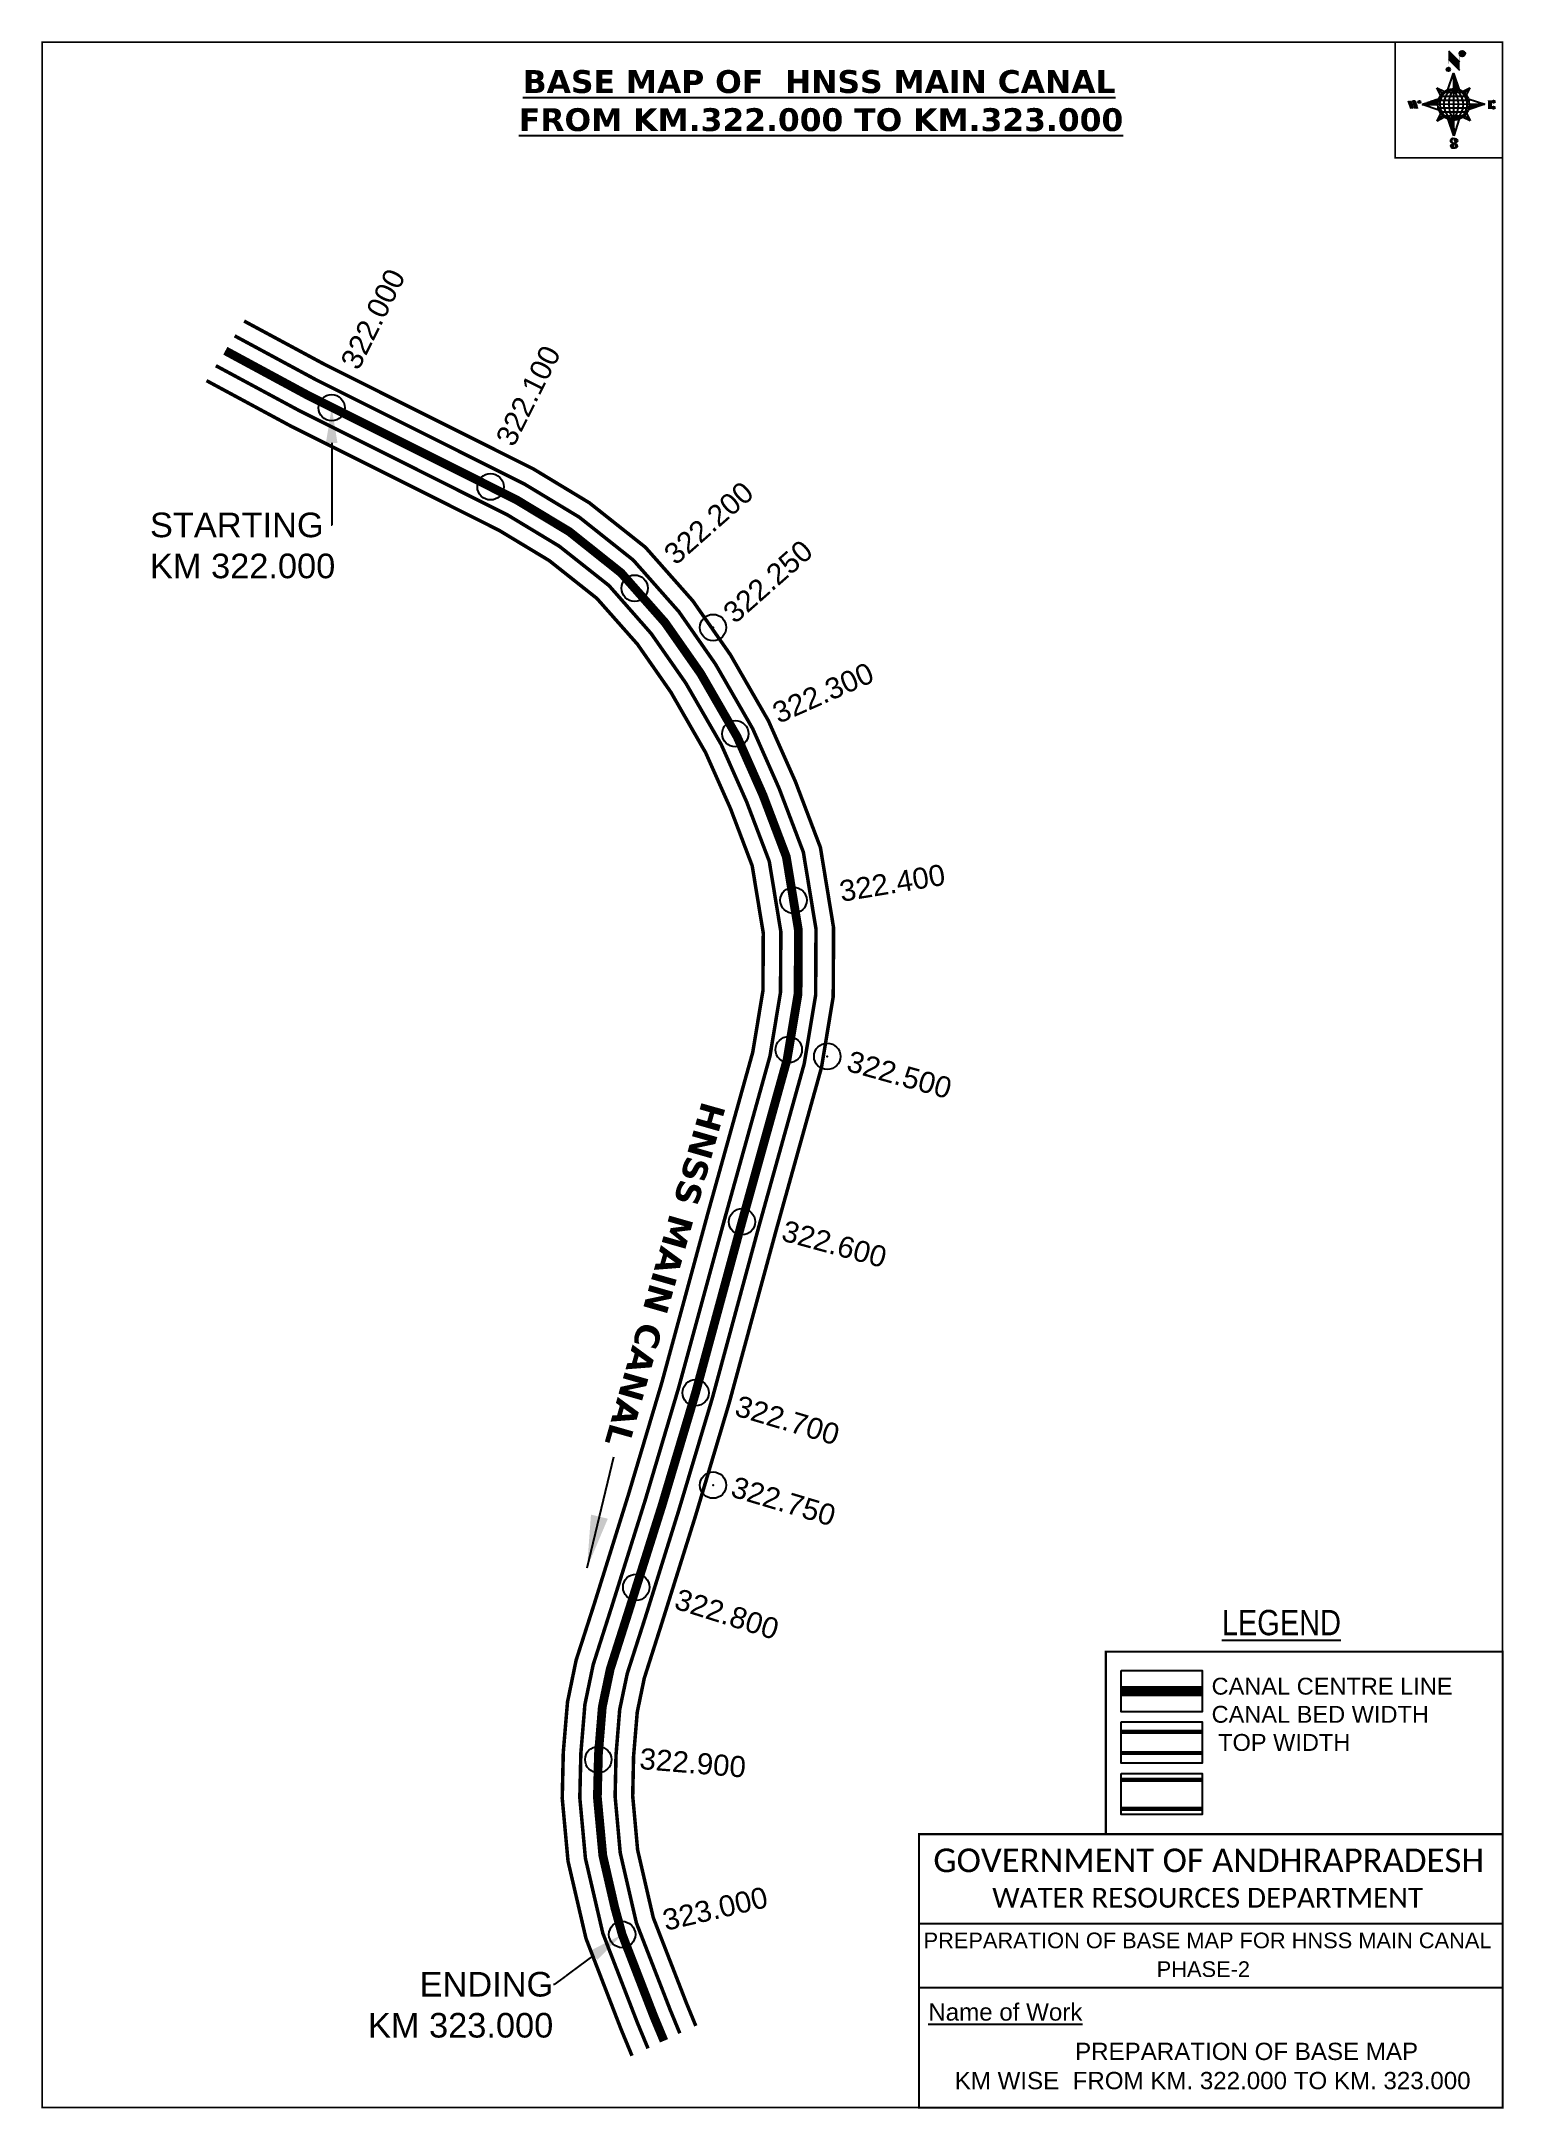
# Model space of a CAD drawing. Header units: inches. Extents: x 790391 to 791223, y 1570160 to 1571337.
import ezdxf
from ezdxf import colors
from ezdxf.entities.mleader import LeaderData, LeaderLine
from ezdxf.enums import TextEntityAlignment as Align
from ezdxf.math import Vec2, Vec3

# ---------------------------------------------------------------- set-up
doc = ezdxf.new("R2010")
doc.units = ezdxf.units.IN
doc.header["$LTSCALE"] = 15
doc.header["$MEASUREMENT"] = 0
doc.header["$PDMODE"] = 32
doc.header["$PDSIZE"] = 15
doc.linetypes.add('HIDDEN2', pattern=[0.1875, 0.125, -0.0625])
for name, color, linetype in [('AQUADUCT', 1, 'Continuous'), ('bord', 1, 'Continuous'), ('CANAL1', 7, 'Continuous'), ('CSMark', 72, 'Continuous'), ('DCBMS', 232, 'Continuous'), ('PAGE', 7, 'Continuous'), ('TEXT', 6, 'Continuous')]:
    doc.layers.add(name, color=color, linetype=linetype)
doc.styles.add('ARIALN', font='ARIALN.TTF')
doc.styles.get("Standard").update_dxf_attribs({"font": 'arial.ttf'})
doc.dimstyles.get("Standard").update_dxf_attribs({"dimtxt": 20, "dimasz": 0.18, "dimexe": 0.18, "dimexo": 0.0625, "dimgap": 0.09, "dimtad": 0, "dimtih": 1, "dimtoh": 1, "dimdec": 4, "dimzin": 0, "dimdsep": 46, "dimtxsty": 'Standard', "dimcen": 0.09, "dimadec": 0, "dimazin": 0, "dimtfac": 1, "dimtdec": 4, "dimtofl": 0, "dimtmove": 0, "dimatfit": 3, "dimfxl": 1, "dimtolj": 1, "dimtzin": 0, "dimarcsym": 0})
pattern_1 = [(267.297113149, (-8720374.938, 50637915.138), (10.5367255337, -0.497431438), [])]
pattern_2 = [(357.297113149, (-8720374.938, 50637915.138), (0.497431438, 10.5367255337), [])]

# ---------------------------------------------------------------- blocks, each defined once
blk = doc.blocks.new('*X26')
at = {"color": 0, "linetype": 'Continuous'}
for p, q in [((6321.6, 240.5), (6322.3, 241.2)), ((6321.6, 240.3), (6322.3, 241)), ((6321.6, 240.1), (6322.3, 240.8)), ((6321.6, 239.9), (6322.4, 240.7)), ((6321.6, 239.8), (6322.4, 240.6)), ((6321.6, 239.6), (6322.5, 240.5)), ((6321.6, 239.4), (6322.5, 240.3)), ((6321.6, 239.2), (6322.6, 240.2)), ((6321.7, 239.1), (6322.6, 240.1)), ((6321.8, 240.8), (6322.4, 241.4)), ((6321.8, 239), (6322.7, 240)), ((6321.8, 239), (6322.8, 239.9)), ((6321.9, 238.9), (6322.9, 239.8)), ((6322, 238.8), (6323, 239.7)), ((6322.1, 241.3), (6322.4, 241.6)), ((6322.1, 238.7), (6323.1, 239.6)), ((6322.2, 238.6), (6323.1, 239.6)), ((6322.3, 238.5), (6323.2, 239.5)), ((6322.4, 238.5), (6323.3, 239.4)), ((6322.5, 238.4), (6323.4, 239.3)), ((6322.7, 238.4), (6323.6, 239.3)), ((6322.8, 238.3), (6323.7, 239.2)), ((6322.9, 238.3), (6323.8, 239.1)), ((6323.1, 238.2), (6323.9, 239.1)), ((6323.2, 238.2), (6324, 239)), ((6323.3, 238.2), (6324.2, 239)), ((6323.5, 238.1), (6324.3, 238.9)), ((6323.7, 238.1), (6324.4, 238.9)), ((6323.8, 238.1), (6324.6, 238.8)), ((6324.1, 238.2), (6324.7, 238.8)), ((6324.3, 238.3), (6324.9, 238.8)), ((6324.6, 238.3), (6325.1, 238.8)), ((6324.8, 238.4), (6325.2, 238.8)), ((6325.1, 238.5), (6325.4, 238.8)), ((6325.4, 238.6), (6325.6, 238.8))]:
    blk.add_line(p, q, dxfattribs=at)
blk = doc.blocks.new('*X25')
at = {"color": 0, "linetype": 'Continuous'}
for p, q in [((6324.4, 240.3), (6324.5, 240.4)), ((6324.6, 240.3), (6324.8, 240.5)), ((6324.7, 240.2), (6325, 240.5)), ((6324.8, 240.2), (6325.2, 240.6)), ((6325, 240.1), (6325.5, 240.6)), ((6325.1, 240.1), (6325.6, 240.6)), ((6325.2, 240), (6325.8, 240.6)), ((6325.3, 240), (6326, 240.6)), ((6325.4, 239.9), (6326.1, 240.6)), ((6325.5, 239.8), (6326.2, 240.5)), ((6325.6, 239.8), (6326.3, 240.5)), ((6325.7, 239.7), (6326.5, 240.4)), ((6325.9, 239.6), (6326.6, 240.3)), ((6326, 239.5), (6326.7, 240.3)), ((6326, 239.4), (6326.8, 240.2)), ((6326.1, 239.3), (6327, 240.2)), ((6326.2, 239.3), (6327.1, 240.1)), ((6326.3, 239.2), (6327.1, 240)), ((6326.4, 239.1), (6327.2, 239.9)), ((6326.5, 239), (6327.3, 239.8)), ((6326.5, 238.9), (6327.4, 239.7)), ((6326.6, 238.8), (6327.5, 239.6)), ((6326.7, 238.7), (6327.5, 239.5)), ((6326.8, 238.6), (6327.6, 239.4)), ((6326.8, 238.5), (6327.7, 239.3)), ((6326.8, 236.5), (6327.4, 237)), ((6326.9, 238.3), (6327.8, 239.2)), ((6326.9, 238.2), (6327.9, 239.1)), ((6326.9, 236.8), (6327.6, 237.4)), ((6327, 238.1), (6327.8, 239)), ((6327, 237.9), (6327.8, 238.8)), ((6327, 237.8), (6327.8, 238.6)), ((6327, 237.6), (6327.8, 238.4)), ((6327, 237.4), (6327.8, 238.2)), ((6327, 237.3), (6327.8, 238)), ((6327, 237.1), (6327.8, 237.9))]:
    blk.add_line(p, q, dxfattribs=at)
blk = doc.blocks.new('H')
at = {"layer": 'bord', "extrusion": (0.000427885, 0.004792, 0.999988)}
h = blk.add_hatch(dxfattribs=at)
h.set_pattern_fill('LINE', color=8, scale=84.387686, angle=-2.7029, style=0)
h.set_pattern_definition(pattern_2)
h.paths.add_polyline_path([(-492, 786, -0.090992), (-448, 775), (-486, 912)])
h = blk.add_hatch(dxfattribs=at)
h.set_pattern_fill('LINE', color=8, scale=84.387686, angle=-92.7029, style=0)
h.set_pattern_definition(pattern_1)
h.paths.add_polyline_path([(-625, 665, -0.090992), (-615, 710), (-751, 671)])
h = blk.add_hatch(dxfattribs=at)
h.set_pattern_fill('LINE', color=8, scale=84.387686, angle=-2.7029, style=0)
h.set_pattern_definition(pattern_2)
h.paths.add_polyline_path([(-504, 533, -0.090992), (-549, 543), (-510, 406)])
h = blk.add_hatch(dxfattribs=at)
h.set_pattern_fill('LINE', color=8, scale=84.387686, angle=-92.7029, style=0)
h.set_pattern_definition(pattern_1)
h.paths.add_polyline_path([(-246, 647), (-372, 653, -0.090992), (-382, 609)])
for p, q in [((-519, 1020, -1217), (-435, 927, -1216)), ((-516, 1087, -1217), (-432, 994, -1217)), ((-538, 774, -1216), (-487, 906, -1216)), ((-487, 906, -1216), (-493, 780, -1216)), ((-487, 906, -1216), (-448, 769, -1216)), ((-865, 701, -1215), (-847, 638, -1215)), ((-847, 700, -1215), (-829, 637, -1215)), ((-829, 699, -1215), (-811, 636, -1215)), ((-829, 699, -1215), (-811, 698, -1215)), ((-811, 698, -1215), (-794, 635, -1215)), ((-752, 665, -1215), (-615, 704, -1215)), ((-627, 794, -1216), (-567, 760, -1216)), ((-627, 794, -1216), (-584, 747, -1215)), ((-599, 731, -1215), (-627, 794, -1216)), ((-421, 753, -1216), (-359, 781, -1216)), ((-359, 781, -1216), (-405, 739, -1216)), ((-359, 781, -1216), (-392, 721, -1215)), ((-379, 693, -1215), (-246, 641, -1215)), ((-213, 669, -1215), (-217, 601, -1215)), ((-752, 665, -1215), (-625, 659, -1215)), ((-619, 614, -1215), (-752, 665, -1215)), ((-639, 526, -1214), (-606, 585, -1215)), ((-639, 526, -1214), (-593, 568, -1215)), ((-577, 553, -1215), (-639, 526, -1214)), ((-511, 400, -1214), (-549, 537, -1214)), ((-460, 533, -1215), (-511, 400, -1214)), ((-505, 527, -1214), (-511, 400, -1214)), ((-371, 513, -1214), (-431, 546, -1215)), ((-371, 513, -1214), (-414, 560, -1215)), ((-399, 576, -1215), (-371, 513, -1214)), ((-246, 641, -1215), (-383, 603, -1215)), ((-373, 647, -1215), (-246, 641, -1215)), ((-197, 600, -1215), (-194, 668, -1215))]:
    blk.add_line(p, q, dxfattribs=at)
at = {"layer": 'bord', "color": 8, "linetype": 'ByBlock', "extrusion": (0.000427885, 0.004792, 0.999988)}
for p, q in [((-375, 679, -1215), (-620, 691, -1215)), ((-386, 711, -1215), (-605, 722, -1215)), ((-411, 744, -1216), (-578, 752, -1216)), ((-493, 780, -1216), (-505, 527, -1214)), ((-373, 647, -1215), (-625, 659, -1215)), ((-378, 616, -1215), (-623, 628, -1215)), ((-392, 585, -1215), (-611, 595, -1215)), ((-420, 555, -1215), (-587, 562, -1215))]:
    blk.add_line(p, q, dxfattribs=at)
at = {"layer": 'bord', "extrusion": (0.000427885, 0.004792, 0.999988), "elevation": -1212}
for points, const_width in [([(-522, 960), (-516, 1093)], 1.61), ([(-434, 933), (-428, 1066)], 1.61), ([(-870, 707), (-846, 706)], 0.642), ([(-829, 643), (-821, 678)], 0.642), ([(-793, 641), (-782, 694)], 0.642), ([(-223, 676), (-174, 673)], 0.706), ([(-829, 643), (-855, 644)], 0.642), ([(-811, 642), (-784, 641)], 0.642), ([(-177, 605), (-226, 607)], 0.706), ([(-195, 645), (-185, 644)], 0.706)]:
    blk.add_lwpolyline(points, dxfattribs=dict(at, const_width=const_width))
for points, const_width in [([(-414, 1073, 1), (-398, 1058, 1)], 22.3), ([(-530, 950, 1), (-520, 939, 1)], 14.8), ([(-776, 697, 1), (-769, 690, 1)], 8.9), ([(-180, 618, 1), (-173, 611, 1)], 9.79), ([(-178, 667, 1), (-171, 660, 1)], 9.79), ([(-490, 362, 1), (-498, 369, 1)], 11.1), ([(-525, 322, 1), (-533, 329, 1)], 11.1)]:
    blk.add_lwpolyline(points, format="xyb", close=True, dxfattribs=dict(at, const_width=const_width))
for points in [[(-537, 317), (-531, 310), (-520, 307), (-505, 307), (-494, 310), (-486, 318), (-487, 326), (-491, 333), (-494, 336), (-503, 341), (-522, 347), (-530, 352), (-534, 355), (-537, 363), (-537, 373), (-530, 381), (-520, 384), (-504, 384), (-493, 380), (-487, 373)], [(-522, 348), (-526, 354), (-528, 361), (-528, 371), (-526, 375), (-521, 381), (-515, 384)], [(-505, 307), (-499, 312), (-497, 319), (-497, 327), (-501, 335), (-509, 343)]]:
    blk.add_lwpolyline(points, dxfattribs=at)
at = {"layer": 'bord', "extrusion": (0.000427885, 0.004792, 0.999988)}
for centre, radius in [((-406, 1065, -1212), 22.3), ((-525, 944, -1212), 14.8), ((-773, 694, -1212), 8.9), ((-498, 659, -1212), 127), ((-177, 615, -1212), 9.79), ((-174, 663, -1212), 9.79), ((-494, 365, -1212), 11.1), ((-529, 325, -1212), 11.1)]:
    blk.add_circle(centre, radius, dxfattribs=at)
at = {"layer": 'bord', "color": 8, "linetype": 'ByBlock', "extrusion": (0.000427885, 0.004792, 0.999988)}
for centre, radius, start, end in [((-482, 658, -1212), 128, 94.9254, 259.6691), ((-437, 656, -1212), 141, 113.2864, 241.308), ((-316, 651, -1212), 222, 142.5892, 212.0053), ((-560, 662, -1212), 141, 293.2864, 61.308), ((-681, 668, -1212), 222, 322.5892, 32.0053), ((-515, 660, -1212), 128, 274.9254, 79.6691)]:
    blk.add_arc(centre, radius, start, end, dxfattribs=at)
at = {"layer": 'bord', "extrusion": (0.000427885, 0.004792, 0.999988)}
for points in [[(-516, 1093, -1212), (-431, 1000, -1212), (-519, 1026, -1212), (-434, 933, -1212)], [(-864, 707, -1212), (-846, 706, -1212), (-846, 644, -1212), (-829, 643, -1212)], [(-829, 705, -1212), (-811, 704, -1212), (-811, 642, -1212), (-793, 641, -1212)], [(-193, 674, -1212), (-197, 606, -1212), (-213, 675, -1212), (-216, 607, -1212)]]:
    blk.add_solid(points, dxfattribs=at)
at = {"layer": 'bord', "extrusion": (0.000427885, 0.004792, 0.999988), "xscale": 7.977342409717546, "yscale": 7.977342408231451, "zscale": 7.977342408476333, "rotation": 138.0840426661453}
for name, p in [('*X25', (38301, -31929, -1212)), ('*X26', (38314, -31951, -1212))]:
    blk.add_blockref(name, p, dxfattribs=at)

msp = doc.modelspace()

# ---------------------------------------------------------------- linework, layer by layer
at = {"layer": 'CANAL1', "color": 200, "const_width": 2}
for points in [[(790506.2, 1571177.4), (790551.9, 1571152.8), (790613, 1571122.2), (790670.7, 1571093.3), (790702.6, 1571074), (790734.5, 1571048.7), (790761.5, 1571018.2), (790782.9, 1570987.5), (790804.5, 1570950), (790819.9, 1570915.3), (790834.1, 1570877.9), (790841.6, 1570832.2), (790841.4, 1570792.9), (790834.7, 1570752.6), (790808.8, 1570659.6), (790782.3, 1570562.1), (790763.1, 1570497.7), (790743.7, 1570435.9), (790733.9, 1570405.2), (790729.9, 1570385.9), (790727.8, 1570360.8), (790727.3, 1570338.1), (790730.1, 1570307.4), (790739, 1570268.9), (790757.9, 1570220.2), (790763.2, 1570207.3)], [(790484.8, 1571143.5), (790533.4, 1571117.3), (790595.1, 1571086.5), (790651.3, 1571058.3), (790679.8, 1571041.1), (790706.9, 1571019.6), (790730, 1570993.5), (790749.1, 1570966.1), (790768.8, 1570931.8), (790782.9, 1570900.1), (790795.3, 1570867.4), (790801.6, 1570829.1), (790801.4, 1570796.3), (790795.6, 1570761.3), (790770.2, 1570670.2), (790743.8, 1570573.1), (790724.8, 1570509.4), (790705.6, 1570448), (790695.1, 1570415.4), (790690.2, 1570391.6), (790687.8, 1570363), (790687.2, 1570336.8), (790690.5, 1570301), (790700.7, 1570257.1), (790720.7, 1570205.3), (790726.9, 1570190.3)]]:
    msp.add_lwpolyline(points, dxfattribs=at)
at = {"layer": 'CANAL1', "color": 1, "linetype": 'HIDDEN2', "ltscale": 8, "const_width": 5}
msp.add_lwpolyline([(790495.5, 1571160.5), (790542.7, 1571135), (790556.1, 1571128.3), (790604.1, 1571104.3), (790661, 1571075.8), (790691.2, 1571057.6), (790720.7, 1571034.1), (790745.7, 1571005.8), (790766, 1570976.8), (790786.7, 1570940.9), (790801.4, 1570907.7), (790814.7, 1570872.6), (790821.6, 1570830.7), (790821.4, 1570794.6), (790816.1, 1570762.8), (790815.1, 1570757), (790789.5, 1570664.9), (790763.1, 1570567.6), (790744, 1570503.5), (790724.6, 1570442), (790714.5, 1570410.3), (790710, 1570388.8), (790707.8, 1570361.9), (790707.2, 1570337.4), (790710.3, 1570304.2), (790717.1, 1570274.6), (790721.3, 1570259.3), (790739.3, 1570212.7), (790745.1, 1570198.8)], dxfattribs=at)
at = {"layer": 'CANAL1', "color": 5, "const_width": 2}
for points in [[(790500.8, 1571169), (790547.3, 1571143.9), (790608.5, 1571113.3), (790665.8, 1571084.6), (790696.9, 1571065.8), (790727.6, 1571041.4), (790753.6, 1571012), (790774.4, 1570982.2), (790795.6, 1570945.4), (790810.6, 1570911.5), (790824.4, 1570875.2), (790831.6, 1570831.4), (790831.4, 1570793.8), (790824.9, 1570754.8), (790799.1, 1570662.2), (790772.7, 1570564.8), (790753.5, 1570500.6), (790734.2, 1570438.9), (790724.2, 1570407.8), (790719.9, 1570387.3), (790717.8, 1570361.4), (790717.3, 1570337.8), (790720.2, 1570305.8), (790729.4, 1570265.9), (790748.6, 1570216.5), (790754.1, 1570203.1)], [(790490.1, 1571152), (790538, 1571126.2), (790599.6, 1571095.4), (790656.2, 1571067), (790685.5, 1571049.3), (790713.8, 1571026.9), (790737.8, 1570999.6), (790757.5, 1570971.4), (790777.7, 1570936.4), (790792.1, 1570903.9), (790805, 1570870), (790811.6, 1570829.9), (790811.4, 1570795.5), (790805.4, 1570759.1), (790779.9, 1570667.5), (790753.4, 1570570.3), (790734.4, 1570506.4), (790715.1, 1570445), (790704.8, 1570412.8), (790700.1, 1570390.2), (790697.8, 1570362.4), (790697.2, 1570337.1), (790700.4, 1570302.6), (790710.3, 1570260), (790730, 1570209), (790736, 1570194.5)]]:
    msp.add_lwpolyline(points, dxfattribs=at)
at = {"layer": 'CANAL1', "color": 1, "linetype": 'HIDDEN2', "ltscale": 100, "const_width": 6, "elevation": -0.4}
msp.add_lwpolyline([(791051.3, 1570397.8), (791005.3, 1570397.8)], dxfattribs=at)
at = {"layer": 'CANAL1', "color": 5, "const_width": 2.4, "elevation": -0.4}
for points in [[(791051.3, 1570374.6), (791005.3, 1570374.6)], [(791051.3, 1570362.6), (791005.3, 1570362.6)]]:
    msp.add_lwpolyline(points, dxfattribs=at)
at = {"layer": 'CANAL1', "color": 200, "const_width": 2.4, "elevation": -0.4}
for points in [[(791051.3, 1570347.3), (791005.3, 1570347.3)], [(791051.3, 1570330.8), (791005.3, 1570330.8)]]:
    msp.add_lwpolyline(points, dxfattribs=at)
at = {"layer": 'CSMark', "color": 3}
for p in [(790556, 1571128.1), (790646.4, 1571083.1), (790728.4, 1571025.4), (790773, 1571003), (790785.7, 1570942.6), (790818.8, 1570847.8), (790816.1, 1570762.8), (790838, 1570759), (790789.5, 1570664.9), (790763.1, 1570567.6), (790773, 1570515), (790729.3, 1570456.9), (790707.7, 1570358.8), (790721.3, 1570259.3)]:
    msp.add_point(p, dxfattribs=at)
at = {"layer": 'PAGE', "const_width": 1}
msp.add_lwpolyline([(791222.3, 1570160.8), (791222.3, 1571336.1), (790391.3, 1571336.1), (790391.3, 1570160.8), (791222.3, 1570160.8)], dxfattribs=at)
at = {"layer": 'PAGE'}
for points, const_width in [([(791222.3, 1571336.1), (791161.2, 1571336.1), (791161.2, 1571270.3), (791222.3, 1571270.3)], 1), ([(790996.5, 1570420.2), (791222.3, 1570420.2), (791222.3, 1570316.4), (790996.5, 1570316.4)], 1.2), ([(790890.2, 1570316.4), (791222.3, 1570316.4), (791222.3, 1570160.8), (790890.2, 1570160.8)], 1.2)]:
    msp.add_lwpolyline(points, close=True, dxfattribs=dict(at, const_width=const_width))
at = {"layer": 'PAGE', "elevation": -0.4}
for points in [[(791005.3, 1570409.6), (791051.3, 1570409.6), (791051.3, 1570386.1), (791005.3, 1570386.1)], [(791005.3, 1570380.3), (791051.3, 1570380.3), (791051.3, 1570356.8), (791005.3, 1570356.8)], [(791005.3, 1570351), (791051.3, 1570351), (791051.3, 1570327.5), (791005.3, 1570327.5)]]:
    msp.add_lwpolyline(points, close=True, dxfattribs=at)
at = {"layer": 'PAGE'}
for points in [[(790890.2, 1570265.5), (791222.3, 1570265.5)], [(790890.2, 1570229.1), (791222.3, 1570229.1)]]:
    msp.add_lwpolyline(points, dxfattribs=at)

# ---------------------------------------------------------------- block references
at = {"layer": 'AQUADUCT', "color": 1, "xscale": 0.0703495379661093, "yscale": 0.07034953800030053, "zscale": 0.07034953795990817, "rotation": 3.078330607406165}
msp.add_blockref('H', (791231.9, 1571256.7, 85.4), dxfattribs=at)

# ---------------------------------------------------------------- texts
at = {"layer": 'CANAL1', "insert": (790780.6, 1570731.1), "char_height": 14, "width": 205.129, "attachment_point": 1, "rotation": 254.0782}
msp.add_mtext('\\pi0.96322;{\\fVerdana|b1|i0|c0|p34;HNSS MAIN CANAL}', dxfattribs=at)
at = {"layer": 'CSMark', "color": 1}
for s, rotation, p in [('322.000', 63.4472, (790565.9, 1571151.5)), ('322.100', 63.366, (790654.2, 1571107.9)), ('322.200', 41.4591, (790747.8, 1571042.5)), ('322.250', 41.4591, (790781.5, 1571009.2)), ('322.300', 23.9046, (790807.9, 1570953.6)), ('322.400', 9.3685, (790845.1, 1570852.8)), ('322.500', 344.438, (790849.9, 1570756.7)), ('322.600', 344.7981, (790812.8, 1570660.2)), ('322.700', 343.4153, (790786.3, 1570560.6)), ('322.750', 343.4153, (790784.1, 1570514.5)), ('322.800', 342.5631, (790752, 1570450.7)), ('322.900', 355.2729, (790731.3, 1570359.5)), ('323.000', 13.0801, (790744.7, 1570267.2))]:
    msp.add_text(s, height=12, rotation=rotation, dxfattribs=at).set_placement(p, align=Align.MIDDLE_LEFT)
at = {"layer": 'PAGE', "extrusion": (0.000201441, 0.004807, 0.999988), "style": 'ARIALN'}
msp.add_text('%%ULEGEND', height=14.4, rotation=359.9999, dxfattribs=at).set_placement((791096.4, 1570417.9, 7708.2), align=Align.MIDDLE)
at = {"layer": 'PAGE', "extrusion": (0.000201441, 0.004807, 0.999988)}
for s, height, p in [('PREPARATION OF BASE MAP FOR HNSS MAIN CANAL', 8.878, (790892.8, 1570232.6, 7707.2)), ('%%UName of Work', 9.822, (790895.5, 1570191.4, 7705.9))]:
    msp.add_text(s, height=height, rotation=359.9999, dxfattribs=at).set_placement(p)
for s, height, p in [('PHASE-2', 8.88, (791052, 1570220.7, 7707.2)), ('PREPARATION OF BASE MAP', 9.822, (791076.6, 1570173.9, 7706)), ('KM WISE  FROM KM. 322.000 TO KM. 323.000', 9.822, (791057.3, 1570157.3, 7706))]:
    msp.add_text(s, height=height, rotation=359.9999, dxfattribs=at).set_placement(p, align=Align.MIDDLE_CENTER)
at = {"layer": 'PAGE', "extrusion": (0.000201441, 0.004807, 0.999988), "attachment_point": 1, "text_direction": (1, -1e-06, -0.000201)}
for s, insert, char_height, width in [('CANAL CENTRE LINE CANAL BED WIDTH {\\H2.3717x; }\\P TOP WIDTH{\\H1.9152x; }', (791056.7, 1570405.4, -0.4), 9.6, 168.926), ('\\pi3.5885;{\\fCalibri|b0|i0|c0|p34;\\H1.3333x;GOVERNMENT OF ANDHRAPRADESH\\P\\pi37.073;\\H0.83998x;WATER RESOURCES DEPARTMENT}', (790894.8, 1570308.2, -1.3), 10.059, 321.276)]:
    msp.add_mtext(s, dxfattribs=dict(at, insert=insert, char_height=char_height, width=width))
at = {"layer": 'TEXT', "color": 1, "insert": (790643, 1571320.2), "char_height": 13, "width": 379.826, "attachment_point": 1}
msp.add_mtext('\\pi21.755;{\\fVerdana|b1|i0|c0|p34;\\LBASE MAP OF  HNSS MAIN CANAL \\P\\pi19.564;FROM KM.322.000 TO KM.323.000}', dxfattribs=at)

# ---------------------------------------------------------------- leaders
at = {"layer": 'CANAL1'}
msp.add_leader([(790701.3, 1570467.9), (790716.6, 1570531.1)], dimstyle='Standard', override={"dimasz": 30, "dimgap": 0.09, "dimtad": 0}, dxfattribs=at)
at = {"layer": 'DCBMS', "color": 5}
ml = msp.add_multileader_mtext('Standard', dxfattribs=at)
ml.set_content('STARTING\\PKM 322.000', color=5)
ml.set_leader_properties()
ml.build(insert=Vec2(0, 0))
ml.multileader.update_dxf_attribs({"dogleg_length": 0.36, "arrow_head_size": 20})
ctx = ml.context
ctx.base_point, ctx.char_height, ctx.arrow_head_size, ctx.landing_gap_size, ctx.plane_origin = Vec3(790452.5, 1571061.3), 14, 20, 0.09, Vec3(790623.4, 1571134)
notes = []
notes.append((ctx, [(0, (1, 1, 0), (790556.1, 1571061.3), (-1, 0), 0.36, [(0, [(790556, 1571128.1)], 0, [])])]))
ctx.mtext.insert, ctx.mtext.flow_direction = Vec3(790452.6, 1571068.4), 5
for ctx, leaders in notes:
    for number, flags, end, landing, length, lines in leaders:
        leader = LeaderData()
        leader.index, (leader.has_last_leader_line, leader.has_dogleg_vector, leader.attachment_direction) = number, flags
        leader.last_leader_point, leader.dogleg_vector, leader.dogleg_length = Vec3(end), Vec3(landing), length
        for number, points, colour, breaks in lines:
            line = LeaderLine()
            line.index, line.vertices, line.color, line.breaks = number, Vec3.list(points), colors.encode_raw_color(colour), breaks
            leader.lines.append(line)
        ctx.leaders.append(leader)

# ---------------------------------------------------------------- next in the draw order: leaders
ml = msp.add_multileader_mtext('Standard', dxfattribs=at)
ml.set_content('ENDING \\PKM 323.000', color=5)
ml.set_leader_properties()
ml.build(insert=Vec2(0, 0))
ml.multileader.update_dxf_attribs({"dogleg_length": 0.36, "arrow_head_size": 20})
ctx = ml.context
ctx.base_point, ctx.char_height, ctx.arrow_head_size, ctx.landing_gap_size, ctx.plane_origin = Vec3(790578.9, 1570230.9), 14, 20, 0.09, Vec3(790722.6, 1570443.2)
ctx.text_align_type = 2
notes = []
notes.append((ctx, [(0, (1, 1, 0), (790682.6, 1570230.9), (-1, 0), 0.36, [(0, [(790721.3, 1570259.3)], 0, [])])]))
ctx.mtext.insert, ctx.mtext.width, ctx.mtext.alignment, ctx.mtext.flow_direction = Vec3(790682.1, 1570238), 109.049, 3, 5
ctx.mtext.has_bg_fill, ctx.mtext.bg_color, ctx.mtext.bg_scale_factor, ctx.mtext.bg_transparency, ctx.mtext.use_window_bg_color = 1, -1027028792, 1.5, 0, 1
for ctx, leaders in notes:
    for number, flags, end, landing, length, lines in leaders:
        leader = LeaderData()
        leader.index, (leader.has_last_leader_line, leader.has_dogleg_vector, leader.attachment_direction) = number, flags
        leader.last_leader_point, leader.dogleg_vector, leader.dogleg_length = Vec3(end), Vec3(landing), length
        for number, points, colour, breaks in lines:
            line = LeaderLine()
            line.index, line.vertices, line.color, line.breaks = number, Vec3.list(points), colors.encode_raw_color(colour), breaks
            leader.lines.append(line)
        ctx.leaders.append(leader)

doc.saveas('drawing.dxf')
